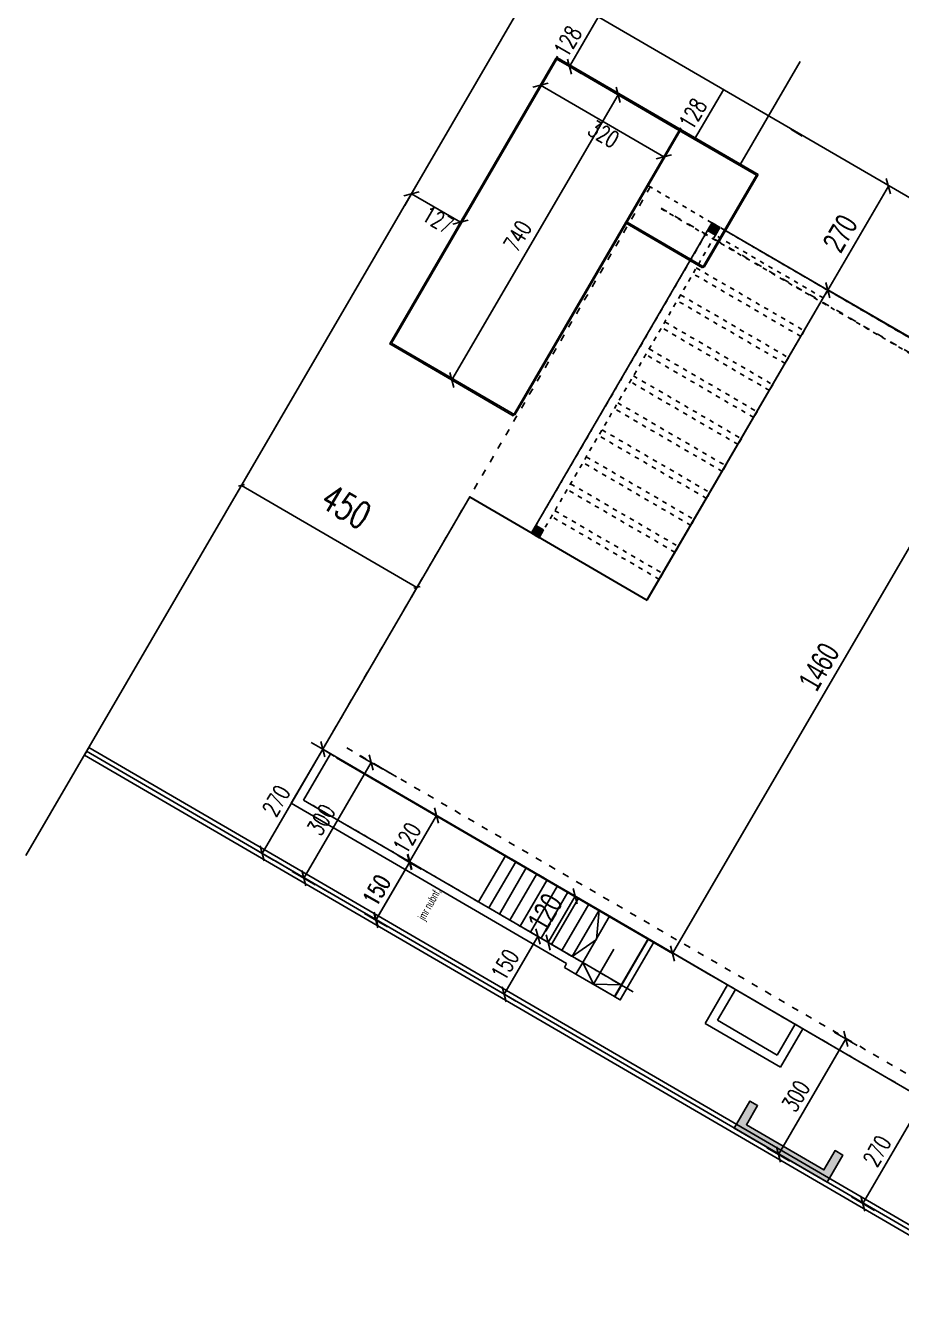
# Model space of a CAD drawing. Extents: x 271 to 16033, y -55852 to 2525.
# Drawn here: x 15955.28 to 15974.9, y -55851.97 to -55823.04 of the extents above; entities that cross this region are included whole.
import ezdxf
from ezdxf.enums import TextEntityAlignment as Align

# ---------------------------------------------------------------- set-up
doc = ezdxf.new("R2010")
doc.units = 0
doc.header["$MEASUREMENT"] = 0
doc.linetypes.add('Dashed', pattern=[1, 0.3, -0.4, 0.3])
for name, color, linetype in [('1507', 8, 'Continuous'), ('@@@ @@@@', 251, 'Continuous'), ('@@@1', 250, 'Continuous'), ('@@@@ @@@', 133, 'Continuous'), ('@@@@@2', 1, 'Continuous'), ('@@@@@@', 1, 'Continuous'), ('@@@@@@_1', 250, 'Continuous'), ('@@@_@@@@', 251, 'Continuous'), ('DIM-', 53, 'Continuous'), ('LAYER001', 250, 'Continuous'), ('RZ_AREA', 253, 'Continuous')]:
    doc.layers.add(name, color=color, linetype=linetype)
doc.styles.add('DCADTXTSTYLE1', font='MIRYL')
doc.styles.add('DCADTXTSTYLE8', font='ROMANS')
doc.styles.add('DCADTXTSTYLE9', font='HEBTXT')

msp = doc.modelspace()

# ---------------------------------------------------------------- hatches: boundary and pattern name
at = {"layer": '1507', "linetype": 'Continuous', "ltscale": 0.3048}
for points in [[(15970.56181, -55827.62938), (15970.66551, -55827.68976), (15970.76615, -55827.51693), (15970.66244, -55827.45655)], [(15970.66551, -55827.68976), (15970.73334, -55827.72926), (15970.83398, -55827.55643), (15970.76615, -55827.51693)], [(15966.71236, -55834.2403), (15966.6117, -55834.41316), (15966.78323, -55834.51305), (15966.8839, -55834.34018)]]:
    msp.add_hatch(color=160, dxfattribs=at).paths.add_polyline_path(points, flags=0)
at = {"layer": 'DIM-', "linetype": 'Continuous', "ltscale": 0.3048}
msp.add_hatch(color=240, dxfattribs=at).paths.add_polyline_path([(15971.15562, -55847.74842), (15973.23678, -55848.96025), (15973.58902, -55848.35533), (15973.41619, -55848.25469), (15973.16459, -55848.68678), (15971.4291, -55847.67622), (15971.68069, -55847.24413), (15971.50786, -55847.14349)], flags=0)

# ---------------------------------------------------------------- linework, layer by layer
at = {"layer": '1507', "color": 250, "linetype": 'Continuous', "ltscale": 0.3048}
msp.add_line((15972.68166, -55825.50793, -394.956), (15972.42241, -55825.35697, -394.956), dxfattribs=at)
at = {"layer": '1507', "color": 251, "linetype": 'Continuous', "ltscale": 0.3048}
for p, q in [((15963.62333, -55841.64115, -394.956), (15963.88258, -55841.79211, -394.956)), ((15963.12779, -55843.08837, -394.956), (15963.88258, -55841.79211, -394.956)), ((15964.14184, -55841.94307, -394.956), (15963.88258, -55841.79211, -394.956)), ((15962.86854, -55842.93741, -394.956), (15963.12779, -55843.08837, -394.956)), ((15963.38704, -55843.23933, -394.956), (15963.12779, -55843.08837, -394.956))]:
    msp.add_line(p, q, dxfattribs=at)
at = {"layer": '1507', "color": 3, "linetype": 'Continuous', "ltscale": 0.3048}
for p, q in [((15963.92771, -55841.96303, -394.956), (15963.83746, -55841.62119, -394.956)), ((15963.08267, -55842.91745, -394.956), (15963.17291, -55843.25929, -394.956))]:
    msp.add_line(p, q, dxfattribs=at)
at = {"layer": '@@@ @@@@', "color": 160, "linetype": 'Continuous', "ltscale": 0.1524}
for p, q in [((15967.99534, -55819.80666, 773.41671), (15955.28196, -55841.6402, 773.41671)), ((15966.70845, -55822.01673, 773.41671), (15988.31275, -55834.59663, 773.41671)), ((15956.64452, -55839.30018, 773.41671), (15978.24883, -55851.88008, 773.41671))]:
    msp.add_line(p, q, dxfattribs=at)
at = {"layer": '@@@ @@@@', "color": 240, "linetype": 'Dashed', "ltscale": 0.5}
for p, q in [((15969.2818, -55826.63954, 773.41671), (15961.93514, -55839.25645, 773.41671)), ((15969.51972, -55827.12523, 773.41671), (15976.04422, -55830.92436, 773.41671)), ((15961.93514, -55839.25645, 773.41671), (15975.2866, -55847.03083, 773.41671)), ((15962.47497, -55839.22364, 773.41671), (15975.43756, -55846.77158, 773.41671))]:
    msp.add_line(p, q, dxfattribs=at)
at = {"layer": '@@@ @@@@', "color": 251, "linetype": 'Continuous', "ltscale": 0.1524}
for p, q in [((15956.59421, -55839.38659, 773.41671), (15956.69484, -55839.21376, 773.41671)), ((15978.19851, -55851.9665, 773.41671), (15956.59421, -55839.38659, 773.41671)), ((15956.69484, -55839.21376, 773.41671), (15978.29915, -55851.79366, 773.41671))]:
    msp.add_line(p, q, dxfattribs=at)
at = {"layer": '@@@1', "color": 250, "linetype": 'Continuous', "ltscale": 0.3048}
for p, q in [((15967.19298, -55823.71727, -394.956), (15966.81559, -55824.3654, -394.956)), ((15966.43819, -55825.01353, -394.956), (15966.81559, -55824.3654, -394.956)), ((15969.58096, -55825.97564, -394.956), (15966.81559, -55824.3654, -394.956)), ((15967.90421, -55824.20509, -394.956), (15968.55234, -55824.58248, -394.956)), ((15964.82869, -55830.97736, -394.956), (15968.55234, -55824.58248, -394.956)), ((15969.20047, -55824.95988, -394.956), (15968.55234, -55824.58248, -394.956)), ((15969.95836, -55825.32751, -394.956), (15969.58096, -55825.97564, -394.956)), ((15969.20357, -55826.62377, -394.956), (15969.58096, -55825.97564, -394.956)), ((15964.07723, -55826.54391, -394.956), (15963.92627, -55826.80316, -394.956)), ((15963.77531, -55827.06241, -394.956), (15963.92627, -55826.80316, -394.956)), ((15965.02375, -55827.4422, -394.956), (15963.92627, -55826.80316, -394.956)), ((15965.1747, -55827.18295, -394.956), (15965.02375, -55827.4422, -394.956)), ((15964.87279, -55827.70146, -394.956), (15965.02375, -55827.4422, -394.956)), ((15964.18056, -55830.59996, -394.956), (15964.82869, -55830.97736, -394.956)), ((15965.47682, -55831.35476, -394.956), (15964.82869, -55830.97736, -394.956)), ((15960.26641, -55833.08008, -394.956), (15960.11545, -55833.33933, -394.956)), ((15959.96449, -55833.59858, -394.956), (15960.11545, -55833.33933, -394.956)), ((15964.04743, -55835.62887, -394.956), (15960.11545, -55833.33933, -394.956)), ((15964.19839, -55835.36962, -394.956), (15964.04743, -55835.62887, -394.956)), ((15963.89647, -55835.88812, -394.956), (15964.04743, -55835.62887, -394.956))]:
    msp.add_line(p, q, dxfattribs=at)
at = {"layer": '@@@1', "color": 3, "linetype": 'Continuous', "ltscale": 0.3048}
for p, q in [((15966.98651, -55824.32028, -394.956), (15966.64466, -55824.41052, -394.956)), ((15968.59746, -55824.7534, -394.956), (15968.50721, -55824.41156, -394.956)), ((15969.41004, -55826.02076, -394.956), (15969.75189, -55825.93052, -394.956)), ((15964.09719, -55826.75804, -394.956), (15963.75535, -55826.84828, -394.956)), ((15964.85282, -55827.48733, -394.956), (15965.19467, -55827.39708, -394.956)), ((15964.78356, -55830.80644, -394.956), (15964.87381, -55831.14828, -394.956)), ((15960.18382, -55833.32128, -394.956), (15960.04708, -55833.35738, -394.956)), ((15963.97906, -55835.64692, -394.956), (15964.1158, -55835.61082, -394.956))]:
    msp.add_line(p, q, dxfattribs=at)
at = {"layer": '@@@@ @@@', "color": 250, "linetype": 'Continuous', "ltscale": 0.01}
for p, q in [((15973.25089, -55828.96665, 1168.37271), (15974.61052, -55826.63166, 1168.37271)), ((15970.85406, -55827.56812, 1168.37271), (15977.12256, -55831.21818, 1168.37271)), ((15969.77453, -55843.83546, 1168.37271), (15977.1222, -55831.21682, 1168.37271)), ((15962.2472, -55839.45124, 1168.37271), (15969.7759, -55843.8351, 1168.37271))]:
    msp.add_line(p, q, dxfattribs=at)
at = {"layer": '@@@@ @@@', "color": 3, "linetype": 'Continuous', "ltscale": 0.01}
for p, q in [((15974.65514, -55826.80344, 1168.37271), (15974.5649, -55826.4616, 1168.37271)), ((15973.20627, -55828.79487, 1168.37271), (15973.29651, -55829.13671, 1168.37271)), ((15973.29847, -55829.13785, 1168.37271), (15973.20822, -55828.796, 1168.37271)), ((15969.72991, -55843.66367, 1168.37271), (15969.82015, -55844.00552, 1168.37271))]:
    msp.add_line(p, q, dxfattribs=at)
at = {"layer": '@@@@@2', "color": 1, "linetype": 'Continuous', "ltscale": 0.01}
msp.add_line((15972.63123, -55823.83925, 1168.37271), (15971.27854, -55826.16232, 1168.37271), dxfattribs=at)
at = {"layer": '@@@@@@', "color": 250, "linetype": 'Continuous', "ltscale": 0.3048}
for p, q in [((15967.46657, -55823.95244, -394.956), (15968.11066, -55822.8463, -394.956)), ((15967.20732, -55823.80148, -394.956), (15967.46657, -55823.95244, -394.956)), ((15967.72582, -55824.1034, -394.956), (15967.46657, -55823.95244, -394.956)), ((15970.26935, -55825.57811, -394.956), (15970.91344, -55824.47197, -394.956))]:
    msp.add_line(p, q, dxfattribs=at)
at = {"layer": '@@@@@@', "color": 3, "linetype": 'Continuous', "ltscale": 0.3048}
msp.add_line((15967.42145, -55823.78152, -394.956), (15967.51169, -55824.12336, -394.956), dxfattribs=at)
at = {"layer": '@@@@@@', "color": 7, "linetype": 'Continuous', "ltscale": 0.3048}
for p, q in [((15970.56051, -55827.62862, -394.956), (15970.66115, -55827.45579, -394.956)), ((15970.83398, -55827.55643, -394.956), (15970.66115, -55827.45579, -394.956)), ((15970.73334, -55827.72926, -394.956), (15970.83398, -55827.55643, -394.956)), ((15970.73334, -55827.72926, -394.956), (15970.56051, -55827.62862, -394.956)), ((15966.61042, -55834.41238, -394.956), (15966.71106, -55834.23954, -394.956)), ((15966.8839, -55834.34018, -394.956), (15966.71106, -55834.23954, -394.956)), ((15966.78326, -55834.51302, -394.956), (15966.61042, -55834.41238, -394.956)), ((15966.78326, -55834.51302, -394.956), (15966.8839, -55834.34018, -394.956))]:
    msp.add_line(p, q, dxfattribs=at)
at = {"layer": '@@@@@@', "color": 53, "linetype": 'Dashed', "ltscale": 0.3048}
msp.add_line((15966.78326, -55834.51302, 1168.37271), (15966.61042, -55834.41238, 1168.37271), dxfattribs=at)
at = {"layer": '@@@@@@_1', "color": 250, "linetype": 'Continuous', "ltscale": 0.3048}
for p, q in [((15961.67589, -55839.10549, -394.956), (15961.93514, -55839.25645, -394.956)), ((15960.57651, -55841.58972, -394.956), (15961.93514, -55839.25645, -394.956)), ((15962.19439, -55839.40741, -394.956), (15961.93514, -55839.25645, -394.956)), ((15962.76014, -55839.40276, -394.956), (15963.01939, -55839.55372, -394.956)), ((15963.01939, -55839.55372, -394.956), (15961.5098, -55842.14624, -394.956)), ((15963.27864, -55839.70468, -394.956), (15963.01939, -55839.55372, -394.956)), ((15960.31726, -55841.43876, -394.956), (15960.57651, -55841.58972, -394.956)), ((15960.83576, -55841.74068, -394.956), (15960.57651, -55841.58972, -394.956)), ((15961.25055, -55841.99528, -394.956), (15961.5098, -55842.14624, -394.956)), ((15961.76905, -55842.2972, -394.956), (15961.5098, -55842.14624, -394.956)), ((15973.65541, -55845.74693, -394.956), (15972.14582, -55848.33945, -394.956)), ((15973.39616, -55845.59597, -394.956), (15973.65541, -55845.74693, -394.956)), ((15973.91466, -55845.89789, -394.956), (15973.65541, -55845.74693, -394.956)), ((15975.39958, -55847.1097, -394.956), (15974.04095, -55849.44296, -394.956)), ((15971.88657, -55848.18849, -394.956), (15972.14582, -55848.33945, -394.956)), ((15972.40507, -55848.49041, -394.956), (15972.14582, -55848.33945, -394.956)), ((15973.7817, -55849.292, -394.956), (15974.04095, -55849.44296, -394.956)), ((15974.3002, -55849.59392, -394.956), (15974.04095, -55849.44296, -394.956))]:
    msp.add_line(p, q, dxfattribs=at)
at = {"layer": '@@@@@@_1', "color": 3, "linetype": 'Continuous', "ltscale": 0.3048}
for p, q in [((15961.98026, -55839.42737, -394.956), (15961.89002, -55839.08553, -394.956)), ((15963.06451, -55839.72464, -394.956), (15962.97427, -55839.3828, -394.956)), ((15960.53139, -55841.4188, -394.956), (15960.62163, -55841.76064, -394.956)), ((15961.46468, -55841.97532, -394.956), (15961.55492, -55842.31716, -394.956)), ((15973.70053, -55845.91785, -394.956), (15973.61029, -55845.57601, -394.956)), ((15972.1007, -55848.16853, -394.956), (15972.19094, -55848.51037, -394.956)), ((15973.99583, -55849.27204, -394.956), (15974.08607, -55849.61388, -394.956))]:
    msp.add_line(p, q, dxfattribs=at)
at = {"layer": '@@@@@@_1', "color": 51, "linetype": 'Dashed', "ltscale": 0.3, "elevation": 726.596}
msp.add_lwpolyline([(15973.25421, -55828.96743), (15973.15432, -55829.13897), (15970.73464, -55827.73002), (15966.78455, -55834.51377), (15966.61172, -55834.41313), (15970.6632, -55827.45525)], close=True, dxfattribs=at)
for points in [[(15970.30692, -55828.46456), (15972.72661, -55829.87351), (15972.65113, -55830.00314), (15970.23145, -55828.59419)], [(15969.95469, -55829.06949), (15972.37437, -55830.47843), (15972.29889, -55830.60806), (15969.87921, -55829.19911)], [(15969.60245, -55829.67441), (15972.02213, -55831.08336), (15971.94665, -55831.21298), (15969.52697, -55829.80403)], [(15969.25021, -55830.27933), (15971.6699, -55831.68828), (15971.59442, -55831.8179), (15969.17473, -55830.40895)], [(15968.89798, -55830.88425), (15971.31766, -55832.2932), (15971.24218, -55832.42282), (15968.8225, -55831.01387)], [(15968.54574, -55831.48917), (15970.96542, -55832.89812), (15970.88994, -55833.02774), (15968.47026, -55831.61879)], [(15968.1935, -55832.09409), (15970.61318, -55833.50304), (15970.5377, -55833.63266), (15968.11802, -55832.22371)], [(15967.84126, -55832.69901), (15970.26095, -55834.10796), (15970.18547, -55834.23758), (15967.76578, -55832.82863)], [(15967.48903, -55833.30393), (15969.90871, -55834.71288), (15969.83323, -55834.8425), (15967.41355, -55833.43356)], [(15967.13679, -55833.90885), (15969.55647, -55835.3178), (15969.48099, -55835.44743), (15967.06131, -55834.03848)]]:
    msp.add_lwpolyline(points, dxfattribs=at)
at = {"layer": '@@@_@@@@', "color": 240, "linetype": 'Dashed', "ltscale": 0.3}
for p, q in [((15982.63123, -55834.42581, 726.596), (15969.23656, -55826.62627, 726.596)), ((15969.51769, -55827.13712, 726.596), (15982.48027, -55834.68506, 726.596))]:
    msp.add_line(p, q, dxfattribs=at)
at = {"layer": 'DIM-', "color": 240, "linetype": 'Continuous', "ltscale": 0.3048}
for p, q in [((15963.47341, -55830.14848, -394.956), (15967.19706, -55823.75361, -394.956)), ((15971.69078, -55826.37024, -394.956), (15967.19706, -55823.75361, -394.956)), ((15966.23876, -55831.75871, -394.956), (15969.96245, -55825.36385, -394.956)), ((15970.48311, -55828.44425, -394.956), (15971.69078, -55826.37024, -394.956)), ((15966.61245, -55834.40048, -394.956), (15970.66318, -55827.4439, -394.956)), ((15968.75477, -55827.43786, -394.956), (15970.48311, -55828.44425, -394.956)), ((15969.20132, -55835.90807, -394.956), (15973.25699, -55828.95424, -394.956)), ((15973.25699, -55828.95424, -394.956), (15982.63326, -55834.41392, -394.956)), ((15963.47341, -55830.14848, -394.956), (15966.23876, -55831.75871, -394.956)), ((15961.93514, -55839.25645, -394.956), (15965.23107, -55833.59613, -394.956)), ((15965.23107, -55833.59613, -394.956), (15969.20621, -55835.91092, -394.956)), ((15975.2866, -55847.03083, -394.956), (15961.93514, -55839.25645, -394.956))]:
    msp.add_line(p, q, dxfattribs=at)
at = {"layer": 'DIM-', "color": 251, "linetype": 'Continuous', "ltscale": 0.3048}
for p, q in [((15961.93514, -55839.25645, -789.912), (15961.23066, -55840.4663, -789.912)), ((15962.10797, -55839.35709, -789.912), (15961.50414, -55840.3941, -789.912)), ((15967.40085, -55844.05912, -789.912), (15961.23066, -55840.4663, -789.912)), ((15967.76074, -55844.03724, -789.912), (15961.50414, -55840.3941, -789.912)), ((15963.62536, -55841.62926, -789.912), (15963.88461, -55841.78022, -789.912)), ((15963.12982, -55843.07648, -789.912), (15963.88461, -55841.78022, -789.912)), ((15964.14387, -55841.93118, -789.912), (15963.88461, -55841.78022, -789.912)), ((15962.87057, -55842.92552, -789.912), (15963.12982, -55843.07648, -789.912)), ((15963.38907, -55843.22744, -789.912), (15963.12982, -55843.07648, -789.912)), ((15968.00298, -55844.52545, -789.912), (15968.46197, -55843.73721, -789.912)), ((15967.35053, -55844.14553, -789.912), (15967.40085, -55844.05912, -789.912)), ((15967.76075, -55844.03723, -789.912), (15967.60979, -55844.29649, -789.912)), ((15967.76075, -55844.03723, -789.912), (15968.62483, -55844.54038, -789.912)), ((15968.00298, -55844.52545, -789.912), (15967.76075, -55844.03723, -789.912)), ((15967.60979, -55844.29649, -789.912), (15967.35053, -55844.14553, -789.912)), ((15968.47348, -55844.79941, -789.912), (15967.60979, -55844.29649, -789.912)), ((15968.00298, -55844.52545, -789.912), (15968.62351, -55844.53961, -789.912))]:
    msp.add_line(p, q, dxfattribs=at)
at = {"layer": 'DIM-', "color": 250, "linetype": 'Continuous', "ltscale": 0.3048}
for p, q in [((15962.24189, -55839.43507, -394.956), (15962.50114, -55839.58603, -394.956)), ((15962.76039, -55839.73699, -394.956), (15962.50114, -55839.58603, -394.956)), ((15963.07354, -55839.57505, -394.956), (15963.33279, -55839.72601, -394.956)), ((15963.59204, -55839.87697, -394.956), (15963.33279, -55839.72601, -394.956)), ((15960.88326, -55841.76834, -394.956), (15961.14251, -55841.9193, -394.956)), ((15961.40176, -55842.07025, -394.956), (15961.14251, -55841.9193, -394.956)), ((15961.56395, -55842.16757, -394.956), (15961.8232, -55842.31853, -394.956)), ((15962.08245, -55842.46949, -394.956), (15961.8232, -55842.31853, -394.956))]:
    msp.add_line(p, q, dxfattribs=at)
at = {"layer": 'DIM-', "color": 240, "linetype": 'Dashed', "ltscale": 0.3}
msp.add_line((15961.72018, -55840.5199, 331.64), (15968.6364, -55844.54712, 331.64), dxfattribs=at)
at = {"layer": 'DIM-', "color": 149, "linetype": 'Continuous', "ltscale": 0.3048}
for p, q in [((15964.22732, -55840.59116, -789.912), (15964.48657, -55840.74212, -789.912)), ((15963.88274, -55841.77913, -789.912), (15964.48657, -55840.74212, -789.912)), ((15964.74582, -55840.89308, -789.912), (15964.48657, -55840.74212, -789.912)), ((15963.62348, -55841.62817, -789.912), (15963.88274, -55841.77913, -789.912)), ((15964.14199, -55841.93009, -789.912), (15963.88274, -55841.77913, -789.912))]:
    msp.add_line(p, q, dxfattribs=at)
at = {"layer": 'DIM-', "color": 3, "linetype": 'Continuous', "ltscale": 0.3048}
for p, q in [((15964.53169, -55840.91304, -789.912), (15964.44145, -55840.5712, -789.912)), ((15963.83761, -55841.60821, -789.912), (15963.92786, -55841.95005, -789.912)), ((15963.92974, -55841.95114, -789.912), (15963.83949, -55841.6093, -789.912)), ((15963.0847, -55842.90556, -789.912), (15963.17494, -55843.2474, -789.912)), ((15966.80431, -55843.62496, -789.912), (15966.71407, -55843.28312, -789.912)), ((15965.95927, -55844.57938, -789.912), (15966.04952, -55844.92123, -789.912))]:
    msp.add_line(p, q, dxfattribs=at)
at = {"layer": 'DIM-', "color": 250, "linetype": 'Continuous', "ltscale": 0.01}
for p, q in [((15965.42748, -55842.6786, 331.64), (15966.03105, -55841.64205, 331.64)), ((15965.66081, -55842.81447, 331.64), (15966.26438, -55841.77791, 331.64)), ((15965.89414, -55842.95033, 331.64), (15966.49771, -55841.91378, 331.64)), ((15966.12746, -55843.08619, 331.64), (15966.73103, -55842.04964, 331.64)), ((15966.36079, -55843.22206, 331.64), (15966.96436, -55842.1855, 331.64)), ((15966.59412, -55843.35792, 331.64), (15967.19769, -55842.32137, 331.64)), ((15966.82744, -55843.49378, 331.64), (15967.43101, -55842.45723, 331.64)), ((15966.98556, -55843.58702, 1171.66293), (15967.59014, -55842.54874, 1171.66293)), ((15967.06077, -55843.62964, 331.64), (15967.66434, -55842.59309, 331.64)), ((15968.10641, -55842.85051, 1171.66293), (15967.58877, -55842.5491, 1171.66293)), ((15967.2941, -55843.76551, 331.64), (15967.89767, -55842.72895, 331.64)), ((15967.52742, -55843.90137, 331.64), (15968.13099, -55842.86482, 331.64)), ((15968.06674, -55843.52103, 331.64), (15968.13099, -55842.86481, 331.64)), ((15967.76075, -55844.03723, 331.64), (15968.36432, -55843.00068, 331.64)), ((15967.50284, -55843.88706, 1171.66293), (15966.9852, -55843.58565, 1171.66293)), ((15968.06674, -55843.52102, 331.64), (15967.52743, -55843.90136, 331.64))]:
    msp.add_line(p, q, dxfattribs=at)
at = {"layer": 'DIM-', "color": 3, "linetype": 'Continuous', "ltscale": 0.01}
for p, q in [((15967.63476, -55842.72052, 1171.66293), (15967.54451, -55842.37868, 1171.66293)), ((15966.94094, -55843.41523, 1171.66293), (15967.03119, -55843.75707, 1171.66293)), ((15970.50583, -55845.40423, 331.64), (15971.00903, -55844.54006, 331.64)), ((15971.18178, -55844.64065, 773.41671), (15970.7793, -55845.33204, 773.41671)), ((15972.19069, -55846.3853, 331.64), (15970.50583, -55845.40423, 331.64)), ((15970.7793, -55845.33204, 331.64), (15972.11849, -55846.11183, 331.64)), ((15972.11849, -55846.11183, 331.64), (15972.52105, -55845.42049, 331.64)), ((15972.69388, -55845.52113, 331.64), (15972.19069, -55846.3853, 331.64))]:
    msp.add_line(p, q, dxfattribs=at)
at = {"layer": 'DIM-', "color": 252, "linetype": 'Continuous', "ltscale": 0.3048}
for p, q in [((15966.00439, -55844.7503, -789.912), (15966.75919, -55843.45404, -789.912)), ((15966.49994, -55843.30308, -789.912), (15966.75919, -55843.45404, -789.912)), ((15967.01844, -55843.605, -789.912), (15966.75919, -55843.45404, -789.912)), ((15965.74514, -55844.59935, -789.912), (15966.00439, -55844.7503, -789.912)), ((15966.26365, -55844.90126, -789.912), (15966.00439, -55844.7503, -789.912))]:
    msp.add_line(p, q, dxfattribs=at)
at = {"layer": 'DIM-', "color": 211, "linetype": 'Continuous', "ltscale": 0.01}
for p, q in [((15969.22828, -55843.50315, 773.41671), (15968.47348, -55844.79941, 773.41671)), ((15969.22828, -55843.50315, 331.64), (15968.47348, -55844.79941, 331.64)), ((15969.23692, -55843.50818, 773.41671), (15968.48212, -55844.80444, 773.41671)), ((15968.13693, -55844.60344, 726.596), (15968.30977, -55844.70408, 726.596)), ((15968.47348, -55844.79941, 773.41671), (15968.48212, -55844.80444, 773.41671)), ((15968.47348, -55844.79941, 331.64), (15968.47348, -55844.79941, 331.64))]:
    msp.add_line(p, q, dxfattribs=at)
at = {"layer": 'DIM-', "color": 1, "linetype": 'Continuous', "ltscale": 0.01}
msp.add_line((15968.89512, -55844.69777, 726.596), (15968.46072, -55844.44483, 726.596), dxfattribs=at)
at = {"layer": 'DIM-', "color": 3, "linetype": 'Continuous', "ltscale": 0.01, "elevation": 773.41671}
msp.add_lwpolyline([(15968.48212, -55844.80444), (15969.23692, -55843.50818), (15969.35838, -55843.57891), (15968.60358, -55844.87517)], close=True, dxfattribs=at)
at = {"layer": 'DIM-', "color": 7, "linetype": 'Continuous', "ltscale": 0.01}
for elevation in [331.64, 773.41671]:
    msp.add_lwpolyline([(15971.15562, -55847.74842), (15971.50786, -55847.14349), (15971.68069, -55847.24413), (15971.4291, -55847.67622), (15973.16459, -55848.68677), (15973.41619, -55848.25469), (15973.58902, -55848.35533), (15973.23678, -55848.96025)], close=True, dxfattribs=dict(at, elevation=elevation))
at = {"layer": 'LAYER001', "color": 250, "linetype": 'Continuous', "ltscale": 0.3048}
msp.add_line((15965.22904, -55833.60802, -394.956), (15969.20418, -55835.92281, -394.956), dxfattribs=at)
at = {"layer": 'RZ_AREA', "color": 211, "linetype": 'Continuous', "ltscale": 0.3048, "elevation": -394.956}
for points in [[(15969.92633, -55825.38254), (15967.16094, -55823.77229), (15963.43729, -55830.16717), (15966.20264, -55831.7774)], [(15970.44699, -55828.46294), (15971.65466, -55826.38893), (15969.92633, -55825.38254), (15968.71864, -55827.45655)], [(15969.20621, -55835.91092), (15965.23107, -55833.59612), (15961.93514, -55839.25645), (15965.99675, -55841.62147), (15965.94285, -55841.59009), (15968.7082, -55843.20032), (15968.78388, -55843.24662), (15970.62459, -55844.31844), (15970.5899, -55844.29824), (15971.05653, -55844.56995), (15971.09219, -55844.58849), (15968.78485, -55843.24495), (15968.7621, -55843.2317), (15975.2866, -55847.03083), (15982.63326, -55834.41392), (15973.25699, -55828.95424)], [(15966.16958, -55841.72211), (15966.12532, -55841.69634), (15968.54501, -55843.10529), (15968.53536, -55843.09968), (15965.94285, -55841.59009), (15965.99675, -55841.62147), (15968.7621, -55843.2317), (15968.7082, -55843.20032), (15968.53536, -55843.09968), (15968.58926, -55843.13106)], [(15966.16958, -55841.72211), (15968.58926, -55843.13106), (15968.54501, -55843.10529), (15966.12532, -55841.69634)], [(15968.78485, -55843.24495), (15971.09219, -55844.58849), (15971.05653, -55844.56995), (15970.5899, -55844.29824), (15970.62459, -55844.31844), (15968.78388, -55843.24662)]]:
    msp.add_lwpolyline(points, close=True, dxfattribs=at)

# ---------------------------------------------------------------- texts
at = {"layer": '1507', "color": 250, "linetype": 'Continuous', "ltscale": 0.3048, "style": 'DCADTXTSTYLE8', "width": 0.703571}
msp.add_text('150', height=0.375, rotation=59.788325, dxfattribs=at).set_placement((15963.23117, -55842.87108, -394.956), align=Align.BOTTOM_LEFT)
at = {"layer": '@@@1', "color": 250, "linetype": 'Continuous', "ltscale": 0.3048, "style": 'DCADTXTSTYLE8', "width": 0.703571}
for s, p in [('320', (15968.61402, -55825.47046, -394.956)), ('127', (15964.90585, -55827.3967, -394.956))]:
    msp.add_text(s, height=0.375, rotation=329.788325, dxfattribs=at).set_placement(p, align=Align.TOP_RIGHT)
msp.add_text('740', height=0.375, rotation=59.788325, dxfattribs=at).set_placement((15966.39057, -55828.19567, -394.956), align=Align.BOTTOM_LEFT)
at = {"layer": '@@@1', "color": 250, "linetype": 'Continuous', "ltscale": 1.2192, "style": 'DCADTXTSTYLE8', "width": 0.703571}
msp.add_text('450', height=0.6, rotation=329.788325, dxfattribs=at).set_placement((15963.08097, -55833.82977, -1579.824), align=Align.TOP_RIGHT)
at = {"layer": '@@@@ @@@', "color": 51, "linetype": 'Continuous', "ltscale": 0.3048, "style": 'DCADTXTSTYLE9', "width": 0.714286}
for s, p in [('270', (15973.67525, -55828.23588, 1168.37271)), ('1460', (15973.133, -55838.06574, 1168.37271))]:
    msp.add_text(s, height=0.5, rotation=59.788325, dxfattribs=at).set_placement(p, align=Align.BOTTOM_LEFT)
at = {"layer": '@@@@@@', "color": 250, "linetype": 'Continuous', "ltscale": 0.3048, "style": 'DCADTXTSTYLE8', "width": 0.703571}
for p in [(15967.5146, -55823.83021, -394.956), (15970.31738, -55825.45588, -394.956), (15970.31738, -55825.45588, -394.956), (15970.31738, -55825.45588, -394.956)]:
    msp.add_text('128', height=0.375, rotation=59.788325, dxfattribs=at).set_placement(p, align=Align.BOTTOM_LEFT)
at = {"layer": '@@@@@@_1', "color": 250, "linetype": 'Continuous', "ltscale": 0.3048, "style": 'DCADTXTSTYLE8', "width": 0.703571}
for s, p in [('270', (15960.98181, -55840.85393, -394.956)), ('300', (15961.99058, -55841.28082, -394.956)), ('300', (15972.6266, -55847.47403, -394.956)), ('270', (15974.44625, -55848.70717, -394.956))]:
    msp.add_text(s, height=0.375, rotation=59.788325, dxfattribs=at).set_placement(p, align=Align.BOTTOM_LEFT)
at = {"layer": 'DIM-', "color": 250, "linetype": 'Continuous', "ltscale": 0.3048, "style": 'DCADTXTSTYLE8', "width": 0.703571}
for s, p in [('120', (15963.91064, -55841.69146, -789.912)), ('150', (15963.2332, -55842.85919, -789.912)), ('150', (15966.10778, -55844.53301, -789.912))]:
    msp.add_text(s, height=0.375, rotation=59.788325, dxfattribs=at).set_placement(p, align=Align.BOTTOM_LEFT)
at = {"layer": 'DIM-', "color": 3, "linetype": 'Continuous', "ltscale": 0.51435, "style": 'DCADTXTSTYLE1', "width": 0.714286}
msp.add_text('jmr nubnf,', height=0.18, rotation=60.919225, dxfattribs=at).set_placement((15964.58908, -55842.44277, 1105.43605), align=Align.RIGHT)
at = {"layer": 'DIM-', "color": 51, "linetype": 'Continuous', "ltscale": 0.3048, "style": 'DCADTXTSTYLE9', "width": 0.714286}
msp.add_text('120', height=0.5, rotation=59.788325, dxfattribs=at).set_placement((15967.06234, -55843.45317, 1171.66293), align=Align.BOTTOM_LEFT)

doc.saveas('drawing.dxf')
